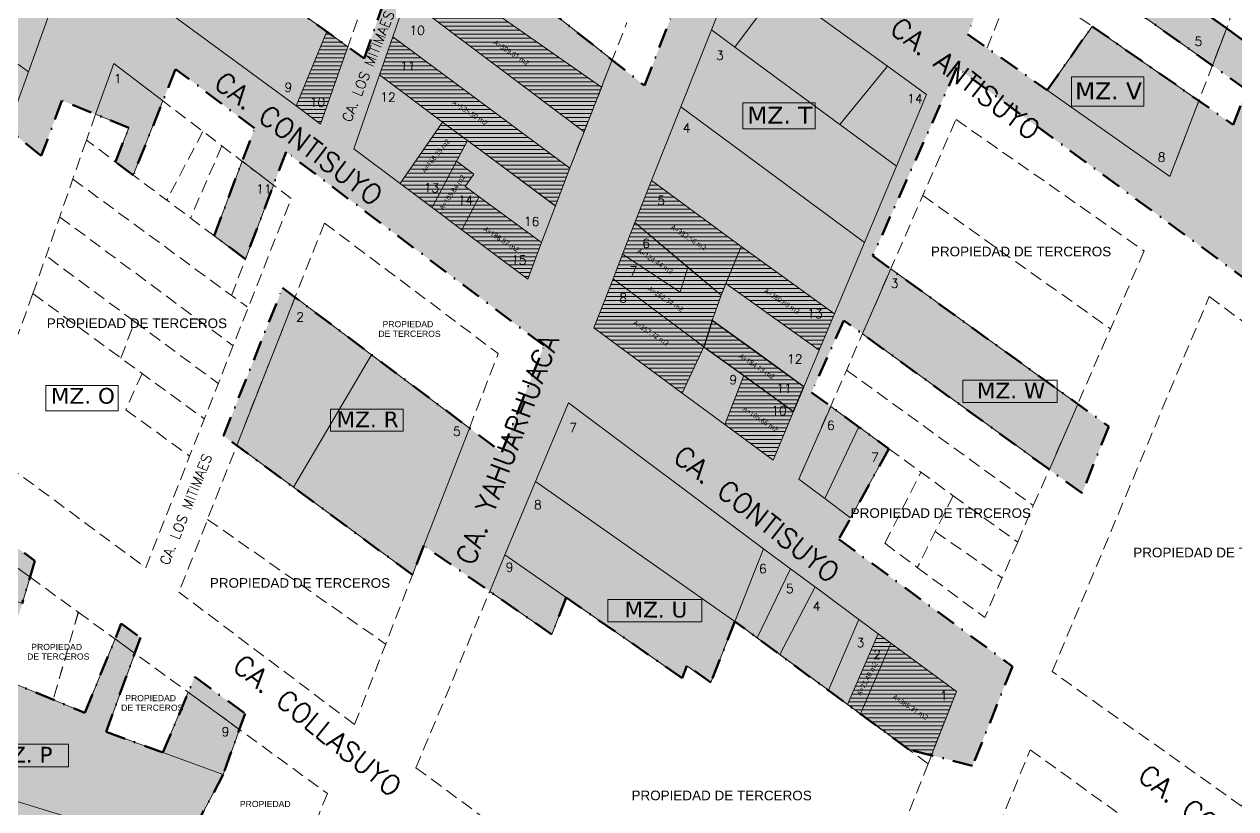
# Model space of a CAD drawing. Header units: millimetres. Extents: x -12449005 to 6504000, y 604360 to 27735491.
# Drawn here: x 712184.2 to 712488.7, y 9106983.1 to 9107180.5 of the extents above; entities that cross this region are included whole.
import ezdxf
from ezdxf.enums import TextEntityAlignment as Align

# ---------------------------------------------------------------- set-up
doc = ezdxf.new("R2010")
doc.units = ezdxf.units.MM
doc.header["$MEASUREMENT"] = 0
doc.header["$PDMODE"] = 3
doc.header["$PDSIZE"] = 0.5
doc.linetypes.add('DASHDOTX2', pattern=[50.8, 25.4, -12.7, 0, -12.7])
doc.linetypes.add('HIDDEN', pattern=[9.525, 6.35, -3.175])
doc.layers.get('0').update_dxf_attribs({"lineweight": 15})
for name, color, linetype in [('_CALLES', 251, 'Continuous'), ('AREA DE LOTES EXCEPTUADOS', 7, 'Continuous'), ('CHAVI RESCATE', 220, 'Continuous'), ('NUEVA ESPERANZA II', 160, 'Continuous'), ('NUEVA ESPERANZA III', 83, 'Continuous'), ('Texto', 7, 'Continuous')]:
    doc.layers.add(name, color=color, linetype=linetype)
for name, color, linetype, lineweight in [('A_LIMITES SECTORES', 1, 'DASHDOTX2', 50), ('HATCH LOTE EXCEPTUADO', 6, 'Continuous', 5), ('JL - LOTE PRESCRITO', 190, 'Continuous', 30), ('JL - LOTES EXCEPTUADO', 33, 'Continuous', 30)]:
    doc.layers.add(name, color=color, linetype=linetype, lineweight=lineweight)
doc.styles.add('arial', font='arial.ttf')
doc.styles.add('CALLES', font='romans.shx', dxfattribs={"height": 2.5})
doc.styles.add('cota100', font='trebuc.ttf')
doc.styles.add('ROMANS', font='romans.shx')
doc.styles.get("Standard").update_dxf_attribs({"font": 'arial.ttf'})
doc.styles.add('style2', font='verdana.ttf')
doc.dimstyles.new('COTA _100', dxfattribs={"dimscale": 1.26, "dimtxt": 0.95, "dimasz": 0.04, "dimexe": 0.06, "dimexo": 0.1, "dimgap": 0.04, "dimtad": 0, "dimzin": 1, "dimdsep": 46, "dimtxsty": 'cota100', "dimblk": 'ARCHTICK', "dimcen": 0.09, "dimdle": 0.06, "dimse1": 1, "dimse2": 1, "dimsd1": 1, "dimsd2": 1, "dimclrd": 256, "dimclre": 178, "dimclrt": 7, "dimaunit": 1, "dimadec": 3, "dimazin": 0, "dimtfac": 1, "dimtmove": 2, "dimatfit": 2, "dimldrblk": 'ARCHTICK', "dimfxl": 1, "dimarcsym": 0})
pattern_1 = [(0, (0, 0), (0, 1), [])]

# ---------------------------------------------------------------- blocks, each defined once
blk = doc.blocks.new('*D51')
at = {"layer": 'DEFPOINTS', "color": 0, "ltscale": 0.3, "transparency": 16777216}
for p in [(711798.11, 9107297.2, 0), (638644.95, 8884680.95), (638646.1, 8884680.58, 0)]:
    blk.add_point(p, dxfattribs=at)
at = {"layer": 'JL - LOTE PRESCRITO', "color": 7, "ltscale": 0.3, "transparency": 16777216, "insert": (1552507.84, 18611954.35), "char_height": 1.425, "attachment_point": 5, "rotation": 71.8094, "style": 'cota100'}
blk.add_mtext('234327.50', dxfattribs=at)
blk = doc.blocks.new('_ARCHTICK')
at = {"color": 0, "linetype": 'ByBlock', "const_width": 0.15}
blk.add_lwpolyline([(-0.5, -0.5), (0.5, 0.5)], dxfattribs=at)
blk = doc.blocks.new('*D53')
at = {"layer": 'DEFPOINTS', "color": 0, "ltscale": 0.3, "transparency": 16777216}
for p in [(711952.33, 9107351.33, 0), (711965.47, 9107341.68, 0), (711966.31, 9107342.82)]:
    blk.add_point(p, dxfattribs=at)
at = {"layer": 'JL - LOTE PRESCRITO', "color": 7, "ltscale": 0.3, "transparency": 16777216, "insert": (6503997.51, 4786217.92), "char_height": 1.425, "attachment_point": 5, "rotation": 323.7083, "style": 'cota100'}
blk.add_mtext('16.31', dxfattribs=at)
blk = doc.blocks.new('*D73')
at = {"layer": 'DEFPOINTS', "color": 0, "linetype": 'HIDDEN', "ltscale": 0.3, "transparency": 16777216}
for p in [(712011.73, 9107605.05, 0), (712012.2, 9107605.85, 0), (4170697.19, 7066169.49, 0)]:
    blk.add_point(p, dxfattribs=at)
at = {"layer": 'NUEVA ESPERANZA II', "color": 7, "linetype": 'HIDDEN', "lineweight": 0, "ltscale": 0.3, "transparency": 16777216, "insert": (2441354.93, 8086888.07, 0), "char_height": 1.197, "attachment_point": 5, "rotation": 329.4494, "style": 'cota100'}
blk.add_mtext('4016212.68', dxfattribs=at)
blk = doc.blocks.new('*D76')
at = {"layer": 'DEFPOINTS', "color": 0, "linetype": 'HIDDEN', "ltscale": 0.3, "transparency": 16777216}
for p in [(712060.23, 9107364.32, 0), (4611601.15, 6212854.71, 0), (4611601.67, 6212855.42, 0)]:
    blk.add_point(p, dxfattribs=at)
at = {"layer": 'NUEVA ESPERANZA II', "color": 7, "linetype": 'HIDDEN', "lineweight": 0, "ltscale": 0.3, "transparency": 16777216, "insert": (2661831.21, 7660110.22, 0), "char_height": 1.197, "attachment_point": 5, "rotation": 323.4146, "style": 'cota100'}
blk.add_mtext('4856398.38', dxfattribs=at)
blk = doc.blocks.new('*D277')
at = {"layer": 'DEFPOINTS', "color": 0, "ltscale": 0.3, "transparency": 16777216}
for p in [(5920851.92, 23470790.36), (5920853.1, 23470789.93, 0), (712025.22, 9107418.43, 0)]:
    blk.add_point(p, dxfattribs=at)
at = {"layer": 'JL - LOTES EXCEPTUADO', "color": 7, "ltscale": 0.3, "transparency": 16777216, "insert": (-3004046.3, 604365.52), "char_height": 1.425, "attachment_point": 5, "rotation": 70.067, "style": 'cota100'}
blk.add_mtext('15278688.71', dxfattribs=at)

msp = doc.modelspace()

# ---------------------------------------------------------------- hatches: boundary and pattern name
at = {"layer": 'HATCH LOTE EXCEPTUADO', "lineweight": 5}
h = msp.add_hatch(dxfattribs=at)
h.set_pattern_fill('_USER', color=256, style=0, pattern_type=0)
h.set_pattern_definition(pattern_1)
h.paths.add_polyline_path([(712283.52, 9107196.681), (712280.199, 9107187.083), (712324.891, 9107153.419), (712329.31, 9107164.685)])
h.paths.add_polyline_path([(712285.231, 9107187.395), (712287.778, 9107187.346), (712287.843, 9107190.76), (712285.296, 9107190.808)], flags=24)
h = msp.add_hatch(dxfattribs=at)
h.set_pattern_fill('_USER', color=256, style=0, pattern_type=0)
h.set_pattern_definition(pattern_1)
h.paths.add_polyline_path([(712265.499, 9107174.805), (712260.231, 9107178.615), (712252.505, 9107159.916), (712258.651, 9107155.383)])
h.paths.add_polyline_path([(712255.588, 9107159.197), (712260.085, 9107159.111), (712260.151, 9107162.525), (712255.654, 9107162.611)], flags=24)
h = msp.add_hatch(dxfattribs=at)
h.set_pattern_fill('_USER', color=256, style=0, pattern_type=0)
h.set_pattern_definition(pattern_1)
h.paths.add_polyline_path([(712276.804, 9107177.267), (712273.511, 9107167.75), (712289.313, 9107155.88), (712295.618, 9107151.244), (712317.712, 9107134.78), (712321.294, 9107144.248)])
h.paths.add_polyline_path([(712295.618, 9107151.244), (712289.313, 9107155.88), (712278.646, 9107140.395), (712286.684, 9107134.359), (712292.84, 9107145.994)])
h.paths.add_polyline_path([(712278.632, 9107168.303), (712282.479, 9107168.23), (712282.545, 9107171.643), (712278.698, 9107171.717)], flags=24)
h.paths.add_polyline_path([(712284.257, 9107137.675), (712288.755, 9107137.589), (712288.82, 9107141.003), (712284.323, 9107141.089)], flags=24)
h = msp.add_hatch(dxfattribs=at)
h.set_pattern_fill('_USER', color=256, style=0, pattern_type=0)
h.set_pattern_definition(pattern_1)
h.paths.add_polyline_path([(712298.533, 9107137.08), (712294.158, 9107128.746), (712310.731, 9107116.328), (712314.227, 9107125.57)])
h.paths.add_polyline_path([(712295.046, 9107139.638), (712297.157, 9107142.733), (712292.84, 9107145.994), (712286.684, 9107134.359), (712294.158, 9107128.746), (712298.533, 9107137.08)])
h.paths.add_polyline_path([(712306.215, 9107119.502), (712310.712, 9107119.416), (712310.777, 9107122.829), (712306.28, 9107122.915)], flags=25)
h.paths.add_polyline_path([(712292.763, 9107134.516), (712297.368, 9107134.428), (712297.433, 9107137.842), (712292.828, 9107137.93)], flags=24)
h = msp.add_hatch(dxfattribs=at)
h.set_pattern_fill('_USER', color=256, style=0, pattern_type=0)
h.set_pattern_definition(pattern_1)
h.paths.add_polyline_path([(712341.811, 9107141.149), (712337.689, 9107130.594), (712351.016, 9107119.325), (712359.335, 9107112.291), (712360.57, 9107115.292), (712364.392, 9107124.577)])
h.paths.add_polyline_path([(712342.945, 9107134.489), (712345.599, 9107134.438), (712345.665, 9107137.851), (712343.01, 9107137.902)], flags=24)
h = msp.add_hatch(dxfattribs=at)
h.set_pattern_fill('_USER', color=256, style=0, pattern_type=0)
h.set_pattern_definition(pattern_1)
h.paths.add_polyline_path([(712351.016, 9107119.325), (712337.689, 9107130.594), (712334.598, 9107122.675), (712349.025, 9107113.122)])
h.paths.add_polyline_path([(712359.335, 9107112.291), (712351.016, 9107119.325), (712349.025, 9107113.122), (712334.598, 9107122.675), (712332.179, 9107116.479), (712355.044, 9107099.375), (712357.112, 9107105.959), (712357.113, 9107105.959)])
h.paths.add_polyline_path([(712332.179, 9107116.479), (712327.342, 9107104.087), (712349.554, 9107087.697), (712355.044, 9107099.375)])
h.paths.add_polyline_path([(712339.188, 9107123.656), (712341.735, 9107123.608), (712341.8, 9107127.021), (712339.253, 9107127.07)], flags=24)
h.paths.add_polyline_path([(712335.956, 9107116.748), (712338.611, 9107116.697), (712338.676, 9107120.11), (712336.021, 9107120.161)], flags=24)
h.paths.add_polyline_path([(712333.391, 9107109.969), (712336.046, 9107109.918), (712336.111, 9107113.332), (712333.456, 9107113.383)], flags=24)
h = msp.add_hatch(dxfattribs=at)
h.set_pattern_fill('_USER', color=256, style=0, pattern_type=0)
h.set_pattern_definition(pattern_1)
h.paths.add_polyline_path([(712364.392, 9107124.577), (712360.57, 9107115.292), (712383.998, 9107098.482), (712387.833, 9107107.636)])
h.paths.add_polyline_path([(712380.644, 9107106.039), (712385.141, 9107105.953), (712385.206, 9107109.366), (712380.709, 9107109.452)], flags=24)
h = msp.add_hatch(dxfattribs=at)
h.set_pattern_fill('_USER', color=256, style=0, pattern_type=0)
h.set_pattern_definition(pattern_1)
h.paths.add_polyline_path([(712368.633, 9107097.634), (712357.113, 9107105.959), (712356.078, 9107102.667), (712355.044, 9107099.375), (712365.099, 9107092.103), (712377.551, 9107083.098), (712380.153, 9107089.308)])
h.paths.add_polyline_path([(712373.23, 9107087.215), (712377.077, 9107087.141), (712377.142, 9107090.555), (712373.295, 9107090.628)], flags=24)
h = msp.add_hatch(dxfattribs=at)
h.set_pattern_fill('_USER', color=256, style=0, pattern_type=0)
h.set_pattern_definition(pattern_1)
h.paths.add_polyline_path([(712365.099, 9107092.103), (712360.298, 9107079.769), (712372.41, 9107070.832), (712377.551, 9107083.098)])
h.paths.add_polyline_path([(712371.615, 9107081.622), (712376.112, 9107081.536), (712376.177, 9107084.95), (712371.68, 9107085.036)], flags=24)
h = msp.add_hatch(dxfattribs=at)
h.set_pattern_fill('_USER', color=256, style=0, pattern_type=0)
h.set_pattern_definition(pattern_1)
h.paths.add_polyline_path([(712418.487, 9107012.625), (712402.024, 9107024.772), (712394.36, 9107007.003), (712406.548, 9106998.022), (712412.211, 9106996.59)])
h.paths.add_polyline_path([(712402.024, 9107024.772), (712398.805, 9107027.147), (712391.14, 9107009.376), (712394.36, 9107007.003)])
h.paths.add_polyline_path([(712414.453, 9107009.942), (712416.133, 9107009.91), (712416.198, 9107013.323), (712414.518, 9107013.356)], flags=24)
h.paths.add_polyline_path([(712397.169, 9107020.26), (712399.824, 9107020.209), (712399.889, 9107023.623), (712397.234, 9107023.674)], flags=24)
at = {"layer": 'NUEVA ESPERANZA III', "lineweight": 30, "transparency": 33554483}
h = msp.add_hatch(color=11, dxfattribs=at)
h.dxf.hatch_style = 1
h.paths.add_polyline_path([(712132.43, 9107372.139), (712120.754, 9107342.578), (712173.18, 9107304.199), (712169.898, 9107294.645), (712170.214, 9107294.4), (712147.825, 9107233.493), (712070.763, 9107289.329), (712028.618, 9107175.088), (711968.105, 9107218.141), (711992.376, 9107285.461), (711953.969, 9107310.324), (711951.866, 9107304.704), (711982.822, 9107284.746), (711973.343, 9107258.453), (711942.331, 9107278.532), (711940.248, 9107272.745), (711971.233, 9107252.602), (711968.971, 9107246.327), (711938.113, 9107266.816), (711935.775, 9107260.323), (711966.831, 9107240.39), (711950.691, 9107195.625), (711945.827, 9107198.915), (711945.827, 9107198.915), (711920.435, 9107216.09), (711894.623, 9107233.548), (711890.377, 9107236.42), (711929.156, 9107340.498), (711958.137, 9107321.686), (711961.201, 9107330.035), (711932.258, 9107348.822), (711934.724, 9107355.44), (711963.405, 9107336.044), (711965.473, 9107341.678), (711931.958, 9107366.289), (711926.092, 9107349.921), (711891.805, 9107375.988), (711887.579, 9107364.435), (711855.833, 9107384.755), (711861.703, 9107403.972), (711893.796, 9107381.659), (711895.884, 9107387.608), (711863.706, 9107410.532), (711870.914, 9107434.131), (711859.802, 9107442.183), (711851.569, 9107415.226), (711810.26, 9107436.358), (711799.157, 9107401.242), (711839.101, 9107374.408), (711833.124, 9107354.817), (711808.689, 9107371.497), (711779.339, 9107391.696), (711776.796, 9107383.655), (711830.74, 9107347.372), (711824.6, 9107328.732), (711818.587, 9107308.851), (711812.137, 9107288.209), (711805.01, 9107265.223), (711783.612, 9107281.384), (711785.878, 9107288.662), (711787.024, 9107292.445), (711759.407, 9107312.534), (711762.546, 9107321.833), (711774.924, 9107313.44), (711782.662, 9107323.763), (711762.237, 9107337.617), (711747.836, 9107292.08), (711777.809, 9107267.775), (711774.534, 9107257.377), (711804.456, 9107233.43), (711791.639, 9107193.064), (711850.721, 9107146.201), (711866.006, 9107189.994), (711811.911, 9107232.58), (711826.634, 9107279.627), (711854.168, 9107259.205), (711850.348, 9107249.799), (711875.121, 9107231.155), (711871.789, 9107221.417), (711847.579, 9107240.477), (711844.268, 9107231.041), (711878.859, 9107204.279), (711868.966, 9107175.936), (711898.335, 9107151.594), (711894.826, 9107142.203), (711919.099, 9107124.649), (711925.491, 9107120.026), (711916.122, 9107094.325), (711991.496, 9107034.539), (712018.424, 9107107.53), (711951.625, 9107157.055), (711955.145, 9107166.741), (712022.033, 9107117.312), (712028.337, 9107134.402), (712100.187, 9107105.188), (712093.683, 9107088.467), (712034.606, 9107113.292), (712028.678, 9107097.224), (712087.302, 9107072.061), (712081.809, 9107057.939), (712147.755, 9107033.443), (712141.352, 9107015.524), (712075.345, 9107040.923), (712069.415, 9107024.667), (712059.368, 9107029.144), (712052.723, 9107011.153), (712218.609, 9106962.524), (712234.179, 9106991.729), (712239.681, 9107007.099), (712227.011, 9107016.309), (712219.029, 9106997.266), (712204.746, 9107002.486), (712213.411, 9107026.195), (712208.563, 9107029.719), (712199.429, 9107007.243), (712177.566, 9107016.296), (712183.666, 9107034.74), (712186.837, 9107045.513), (712159.238, 9107065.575), (712171.718, 9107100.496), (712113.602, 9107142.876), (712113.893, 9107143.638), (712060.269, 9107183.838), (712066.515, 9107199.541), (712097.434, 9107180.182), (712100.77, 9107189.079), (712102.254, 9107192.848), (712104.431, 9107199.238), (712128.249, 9107181.305), (712131.127, 9107188.751), (712144.293, 9107179.307), (712160.667, 9107167.817), (712180.068, 9107154.102), (712188.458, 9107147.339), (712193.63, 9107161.307), (712210.476, 9107154.382), (712207.078, 9107145.897), (712211.591, 9107142.516), (712222.227, 9107169.197), (712242.069, 9107154.297), (712231.922, 9107127.285), (712239.766, 9107121.409), (712249.992, 9107148.348), (712314.866, 9107099.634), (712304.209, 9107072.806), (712249.105, 9107114.153), (712234.254, 9107076.962), (712281.768, 9107041.98), (712284.622, 9107049.351), (712316.76, 9107026.98), (712320.413, 9107036.268), (712349.558, 9107015.999), (712350.768, 9107019.085), (712356.791, 9107014.896), (712362.811, 9107030.252), (712406.548, 9106998.022), (712422.565, 9106993.973), (712432.586, 9107018.939), (712388.954, 9107050.961), (712401.522, 9107073.686), (712382.098, 9107087.867), (712390.2, 9107105.982), (712450.08, 9107062.519), (712456.819, 9107079.308), (712397.454, 9107122.2), (712418.634, 9107169.555), (712591.739, 9107042.552), (712618.712, 9107108.397), (712589.452, 9107119.468), (712586.255, 9107112.243), (712607.844, 9107103.833), (712587.272, 9107053.612), (712535.492, 9107091.601), (712549.212, 9107126.966), (712574.952, 9107117.351), (712577.134, 9107124.128), (712551.825, 9107133.704), (712558.75, 9107151.554), (712540.724, 9107164.967), (712537.299, 9107155.643), (712552.61, 9107144.563), (712541.601, 9107116.184), (712494.018, 9107151.426), (712515.366, 9107207.813), (712541.441, 9107188.422), (712545.084, 9107194.886), (712512.496, 9107219.623), (712494.968, 9107173.326), (712486.4, 9107179.448), (712440.995, 9107211.89), (712436.08, 9107215.402), (712432.402, 9107206.1), (712491.427, 9107163.973), (712488.1, 9107155.187), (712452.629, 9107179.948), (712441.32, 9107163.886), (712421.297, 9107177.984), (712428.738, 9107196.824), (712425.223, 9107199.42), (712409.637, 9107210.618), (712393.425, 9107187.952), (712358.92, 9107212.741), (712376.119, 9107259.04), (712383.206, 9107278.118), (712326.062, 9107321.394), (712318.345, 9107302.186), (712368.432, 9107264.781), (712361.753, 9107246.797), (712352.11, 9107253.944), (712342.441, 9107231.197), (712323.28, 9107245.424), (712332.189, 9107268.556), (712322.229, 9107275.862), (712313.651, 9107252.573), (712246.934, 9107302.111), (712286.104, 9107413.83), (712178.236, 9107495.62), (712166.722, 9107466.347), (712196.674, 9107441.187), (712206.711, 9107466.978), (712277.327, 9107413.434), (712246.445, 9107325.355), (712230.67, 9107337.024), (712226.097, 9107331.425), (712243.627, 9107317.644), (712237.954, 9107302.117), (712248.012, 9107294.737), (712237.439, 9107266.732), (712289.752, 9107229.733), (712297.725, 9107252.662), (712321.899, 9107234.714), (712307.981, 9107215.17), (712317.258, 9107207.794), (712331.558, 9107227.542), (712341.2, 9107220.383), (712326.614, 9107200.356), (712347.374, 9107183.851), (712340.112, 9107165.038), (712282.99, 9107210.286), (712269.618, 9107171.827), (712241.117, 9107192.437), (712243.736, 9107199.199), (712244.828, 9107198.404), (712247.02, 9107204.566), (712212.819, 9107228.089), (712229.344, 9107272.72), (712176.397, 9107313.563), (712183.641, 9107334.566)])

# ---------------------------------------------------------------- linework, layer by layer
at = {"color": 7, "linetype": 'HIDDEN', "lineweight": 15, "ltscale": 0.5}
for p, q in [((712426.231, 9107174.51, 0), (712464.467, 9107271.313, 0)), ((712479.447, 9107161.228, 0), (712433.62, 9107193.218, 0)), ((712267.905, 9107181.598, 0), (712265.499, 9107174.805, 0)), ((712321.294, 9107144.248, 0), (712335.69, 9107180.949, 0)), ((712251.261, 9107136.616, 0), (712219.033, 9107161.183, 0)), ((712202.105, 9107157.823, 0), (712199.795, 9107151.353, 0)), ((712378.894, 9107066.043, 0), (712418.406, 9107156.516, 0)), ((712418.406, 9107156.516, 0), (712465.699, 9107123.446, 0)), ((712229.093, 9107153.514, 0), (712219.996, 9107136.22, 0)), ((712199.795, 9107151.353, 0), (712189.655, 9107122.211, 0)), ((712239.766, 9107121.409, 0), (712199.795, 9107151.353, 0)), ((712233.843, 9107149.893, 0), (712225.999, 9107131.722, 0)), ((712196.377, 9107141.529, 0), (712240.167, 9107109.395, 0)), ((712410.05, 9107137.383, 0), (712457.207, 9107103.852, 0)), ((712214.697, 9107043.763, 0), (712251.261, 9107136.616, 0)), ((712193.073, 9107132.035, 0), (712236.623, 9107099.668, 0)), ((712259.611, 9107130.478, 0), (712223.046, 9107037.621, 0)), ((712259.611, 9107130.478, 0), (712303.313, 9107097.627, 0)), ((712186.336, 9107112.709, 0), (712189.655, 9107122.211, 0)), ((712211.926, 9107105.692, 0), (712189.655, 9107122.211, 0)), ((712465.699, 9107123.446, 0), (712441.873, 9107068.476, 0)), ((712236.296, 9107112.23, 0), (712239.766, 9107121.409, 0)), ((712186.336, 9107112.709, 0), (712172.544, 9107074.991, 0)), ((712186.336, 9107112.709, 0), (712229.434, 9107081.187, 0)), ((712208.47, 9107096.52, 0), (712211.926, 9107105.692, 0)), ((712211.926, 9107105.692, 0), (712232.944, 9107090.102, 0)), ((712296.068, 9107078.915, 0), (712303.313, 9107097.627, 0)), ((712213.783, 9107092.634, 0), (712209.682, 9107083.512, 0)), ((712390.888, 9107093.505, 0), (712437.811, 9107059.443, 0)), ((712209.682, 9107083.512, 0), (712225.752, 9107071.837, 0)), ((712172.544, 9107074.991, 0), (712214.697, 9107043.763, 0)), ((712401.522, 9107073.686, 0), (712417.675, 9107061.893, 0)), ((712400.492, 9107049.916, 0), (712409.596, 9107067.791, 0)), ((712437.811, 9107059.443, 0), (712441.873, 9107068.476, 0)), ((712417.675, 9107061.893, 0), (712408.666, 9107043.812, 0)), ((712417.675, 9107061.893, 0), (712433.904, 9107050.185, 0)), ((712433.904, 9107050.185, 0), (712437.811, 9107059.443, 0)), ((712230.256, 9107055.93, 0), (712275.024, 9107024.561, 0)), ((712413.171, 9107052.853, 0), (712429.985, 9107041.2, 0)), ((712400.492, 9107049.916, 0), (712408.666, 9107043.812, 0)), ((712433.904, 9107050.185, 0), (712425.647, 9107031.255, 0)), ((712408.666, 9107043.812, 0), (712425.647, 9107031.255, 0)), ((712185.629, 9107041.408, 0), (712197.764, 9107032.587, 0)), ((712267.197, 9107004.344, 0), (712281.768, 9107041.98, 0)), ((712267.197, 9107004.344, 0), (712223.046, 9107037.621, 0)), ((712282.64, 9106993.464, 0), (712301.17, 9107037.832, 0)), ((712197.764, 9107032.587, 0), (712191.436, 9107010.551, 0)), ((712197.774, 9107032.579, 0), (712191.502, 9107010.74, 0)), ((712197.764, 9107032.587, 0), (712260.373, 9106986.974, 0)), ((712362.811, 9107030.252, 0), (712411.379, 9106994.462, 0)), ((712411.379, 9106994.462, 0), (712418.487, 9107012.625, 0)), ((712403.814, 9106916.997, -64.875), (712437.027, 9106997.965, -64.875)), ((712437.027, 9106997.965, -64.875), (712479.578, 9106967.379, -64.875)), ((712411.381, 9106994.47, 0), (712383.103, 9106922.62, 0)), ((712282.64, 9106993.464, 0), (712309.571, 9106973.562, 0)), ((712260.373, 9106986.974, 0), (712250.979, 9106963.901, 0))]:
    msp.add_line(p, q, dxfattribs=at)
at = {"color": 7, "linetype": 'HIDDEN', "lineweight": 15}
msp.add_line((712239.534, 9107073.002, 0), (712239.555, 9107073.059, 0), dxfattribs=at)
at = {"color": 7, "linetype": 'HIDDEN', "lineweight": 15, "ltscale": 0.5, "elevation": 0}
for points in [[(712512.162, 9107251.835), (712486.365, 9107179.351), (712472.17, 9107142.166)], [(712482.068, 9107111.965), (712526.864, 9107078.604), (712490.191, 9106983.794), (712442.598, 9107017.652), (712482.068, 9107111.965)]]:
    msp.add_lwpolyline(points, dxfattribs=at)
at = {"layer": 'A_LIMITES SECTORES', "color": 11, "ltscale": 0.2, "elevation": 0}
for points in [[(712241.117, 9107192.437), (712269.618, 9107171.827), (712282.99, 9107210.286), (712340.112, 9107165.038), (712347.374, 9107183.851)], [(712440.995, 9107211.89), (712486.4, 9107179.448), (712494.968, 9107173.326)], [(712428.738, 9107196.824), (712421.297, 9107177.984), (712441.32, 9107163.886), (712452.629, 9107179.948), (712488.1, 9107155.187), (712491.427, 9107163.973), (712432.402, 9107206.1)], [(712591.739, 9107042.552), (712418.634, 9107169.555), (712397.454, 9107122.2), (712456.819, 9107079.308), (712450.08, 9107062.519), (712390.2, 9107105.982), (712382.098, 9107087.867), (712401.522, 9107073.686), (712388.954, 9107050.961), (712432.586, 9107018.939), (712422.565, 9106993.973), (712406.548, 9106998.022), (712362.811, 9107030.252), (712356.791, 9107014.896), (712350.768, 9107019.085), (712349.558, 9107015.999), (712320.413, 9107036.268), (712316.76, 9107026.98), (712284.622, 9107049.351), (712281.768, 9107041.98), (712281.768, 9107041.98), (712281.768, 9107041.98), (712234.254, 9107076.962), (712249.105, 9107114.153), (712304.209, 9107072.806), (712314.866, 9107099.634), (712249.992, 9107148.348), (712239.766, 9107121.409), (712231.922, 9107127.285), (712242.069, 9107154.297), (712222.227, 9107169.197), (712211.591, 9107142.516), (712207.078, 9107145.897), (712210.476, 9107154.382), (712193.63, 9107161.307), (712188.458, 9107147.339), (712180.068, 9107154.102)], [(712159.238, 9107065.575), (712186.837, 9107045.513), (712183.666, 9107034.74)], [(712177.566, 9107016.296), (712199.429, 9107007.243), (712208.563, 9107029.719), (712213.411, 9107026.195), (712204.746, 9107002.486), (712219.029, 9106997.266), (712227.011, 9107016.309), (712239.681, 9107007.099), (712234.179, 9106991.729), (712218.609, 9106962.524), (712052.723, 9107011.153)]]:
    msp.add_lwpolyline(points, dxfattribs=at)
at = {"layer": 'CHAVI RESCATE', "color": 7, "elevation": 0}
msp.add_lwpolyline([(712357.113, 9107105.959), (712356.078, 9107102.667), (712355.044, 9107099.375), (712365.099, 9107092.103), (712377.551, 9107083.098), (712380.153, 9107089.308), (712368.633, 9107097.634), (712357.112, 9107105.959)], close=True, dxfattribs=at)
at = {"layer": 'NUEVA ESPERANZA III', "color": 7, "linetype": 'ByBlock', "lineweight": 15, "ltscale": 0.3, "elevation": 0}
for points in [[(712486.365, 9107179.351), (712486.4, 9107179.448), (712440.995, 9107211.89), (712437.322, 9107202.589), (712482.835, 9107170.105)], [(712241.117, 9107192.437), (712220.085, 9107207.646), (712213.305, 9107188.827), (712252.505, 9107159.916), (712260.231, 9107178.615)], [(712331.977, 9107171.482), (712287.1, 9107207.03), (712283.52, 9107196.681), (712329.31, 9107164.685)], [(712190.395, 9107182.999), (712173.19, 9107195.849), (712166.706, 9107181.878), (712185.218, 9107168.512)], [(712329.31, 9107164.685), (712283.52, 9107196.681), (712280.199, 9107187.083), (712324.891, 9107153.419)], [(712373.931, 9107189.701), (712364.056, 9107196.88), (712356.938, 9107179.048), (712362.824, 9107174.712)], [(712373.931, 9107189.701), (712362.824, 9107174.712), (712389.221, 9107155.268), (712401.144, 9107169.92)], [(712280.199, 9107187.083), (712276.804, 9107177.267), (712321.294, 9107144.248), (712324.891, 9107153.419)], [(712166.706, 9107181.878), (712160.667, 9107167.817), (712180.068, 9107154.102), (712185.218, 9107168.512)], [(712479.447, 9107161.228), (712452.629, 9107179.948), (712441.32, 9107163.886), (712472.17, 9107142.166)], [(712265.499, 9107174.805), (712260.231, 9107178.615), (712252.505, 9107159.916), (712258.651, 9107155.383)], [(712276.804, 9107177.267), (712273.511, 9107167.75), (712289.313, 9107155.88), (712295.618, 9107151.244), (712317.652, 9107134.825), (712317.712, 9107134.78), (712321.294, 9107144.248)], [(712362.824, 9107174.712), (712356.938, 9107179.048), (712349.226, 9107159.727), (712395.364, 9107125.606), (712403.413, 9107144.814), (712389.221, 9107155.268)], [(712219.033, 9107161.183), (712206.67, 9107170.607), (712202.105, 9107157.823), (712210.476, 9107154.382), (712207.078, 9107145.897), (712211.591, 9107142.516)], [(712289.313, 9107155.88), (712273.511, 9107167.75), (712267.058, 9107149.097), (712278.646, 9107140.395)], [(712410.948, 9107162.794), (712401.144, 9107169.92), (712389.221, 9107155.268), (712403.413, 9107144.814)], [(712447.415, 9107167.244), (712465.636, 9107167.244), (712465.636, 9107159.898), (712447.415, 9107159.898)], [(712349.226, 9107159.727), (712341.811, 9107141.149), (712364.392, 9107124.577), (712387.833, 9107107.636), (712395.364, 9107125.606)], [(712364.798, 9107160.668), (712383.019, 9107160.668), (712383.019, 9107154.157), (712364.798, 9107154.157)], [(712295.618, 9107151.244), (712289.313, 9107155.88), (712278.646, 9107140.395), (712286.684, 9107134.359)], [(712295.618, 9107151.244), (712292.84, 9107145.994), (712297.157, 9107142.733), (712295.046, 9107139.638), (712298.533, 9107137.08), (712314.227, 9107125.57), (712317.712, 9107134.78)], [(712246.823, 9107139.999), (712238.952, 9107145.999), (712231.922, 9107127.285), (712239.766, 9107121.409)], [(712295.046, 9107139.638), (712297.157, 9107142.733), (712292.84, 9107145.994), (712286.684, 9107134.359), (712294.158, 9107128.746), (712298.533, 9107137.08)], [(712364.392, 9107124.577), (712341.811, 9107141.149), (712337.689, 9107130.594), (712359.335, 9107112.291)], [(712341.811, 9107141.149), (712364.392, 9107124.577), (712360.57, 9107115.292), (712359.335, 9107112.291), (712351.016, 9107119.325), (712337.689, 9107130.594), (712341.811, 9107141.149)], [(712298.533, 9107137.08), (712294.158, 9107128.746), (712310.731, 9107116.328), (712314.227, 9107125.57)], [(712351.016, 9107119.325), (712337.689, 9107130.594), (712334.598, 9107122.675), (712349.025, 9107113.122)], [(712359.335, 9107112.291), (712351.016, 9107119.325), (712349.025, 9107113.122), (712334.598, 9107122.675), (712332.179, 9107116.479), (712355.044, 9107099.375), (712357.112, 9107105.959), (712357.113, 9107105.959)], [(712364.392, 9107124.577), (712360.57, 9107115.292), (712383.998, 9107098.482), (712387.833, 9107107.636)], [(712401.989, 9107118.924), (712394.86, 9107102.6), (712441.873, 9107068.476), (712449.013, 9107084.948)], [(712332.179, 9107116.479), (712327.342, 9107104.087), (712349.554, 9107087.697), (712355.044, 9107099.375)], [(712360.57, 9107115.292), (712359.335, 9107112.291), (712357.113, 9107105.959), (712380.153, 9107089.308), (712383.998, 9107098.482)], [(712271.504, 9107097.346), (712252.253, 9107111.791), (712237.575, 9107074.517), (712251.868, 9107063.994)], [(712357.112, 9107105.959), (712355.044, 9107099.375), (712365.099, 9107092.103), (712377.551, 9107083.098), (712380.153, 9107089.308)], [(712296.068, 9107078.915), (712271.504, 9107097.346), (712251.868, 9107063.994), (712281.768, 9107041.98), (712284.622, 9107049.351)], [(712355.044, 9107099.375), (712349.554, 9107087.697), (712360.298, 9107079.769), (712365.099, 9107092.103)], [(712365.099, 9107092.103), (712360.298, 9107079.769), (712372.41, 9107070.832), (712377.551, 9107083.098)], [(712189.601, 9107089.569), (712207.822, 9107089.569), (712207.822, 9107083.207), (712189.601, 9107083.207)], [(712420.125, 9107090.963), (712443.812, 9107090.963), (712443.812, 9107085.306), (712420.125, 9107085.306)], [(712320.961, 9107085.217), (712312.704, 9107065.447), (712362.811, 9107030.252), (712369.965, 9107048.503)], [(712393.941, 9107079.221), (712386.896, 9107084.365), (712378.894, 9107066.043), (712385.386, 9107061.196)], [(712401.522, 9107073.686), (712393.941, 9107079.221), (712385.386, 9107061.196), (712391.917, 9107056.319)], [(712312.704, 9107065.447), (712304.995, 9107046.99), (712349.558, 9107015.999), (712350.768, 9107019.085), (712356.791, 9107014.896), (712362.811, 9107030.252)], [(712165.572, 9107055.989), (712161.074, 9107043.834), (712183.666, 9107034.74), (712185.629, 9107041.408)], [(712304.995, 9107046.99), (712301.17, 9107037.832), (712316.76, 9107026.98), (712320.413, 9107036.268)], [(712376.81, 9107043.464), (712369.965, 9107048.503), (712362.811, 9107030.252), (712368.446, 9107026.099)], [(712382.97, 9107038.928), (712382.852, 9107039.016), (712376.81, 9107043.464), (712368.446, 9107026.099), (712374.113, 9107021.923)], [(712393.953, 9107030.727), (712382.97, 9107038.928), (712374.113, 9107021.923), (712386.31, 9107012.935)], [(712330.855, 9107035.818), (712354.541, 9107035.818), (712354.541, 9107030.162), (712330.855, 9107030.162)], [(712398.805, 9107027.147), (712393.953, 9107030.727), (712386.31, 9107012.935), (712391.14, 9107009.376)], [(712204.746, 9107002.486), (712211.966, 9107022.24), (712206.995, 9107025.861), (712199.428, 9107007.24), (712177.566, 9107016.296), (712177.37, 9107015.702), (712177.37, 9107015.702), (712173.948, 9107006.625), (712151.094, 9107016.499), (712143.942, 9106996.768), (712223.794, 9106972.249), (712234.179, 9106991.729)], [(712402.024, 9107024.772), (712398.805, 9107027.147), (712391.14, 9107009.376), (712394.36, 9107007.003)], [(712418.487, 9107012.625), (712402.024, 9107024.772), (712394.36, 9107007.003), (712406.548, 9106998.022), (712412.211, 9106996.59)], [(712238.247, 9107003.093), (712225.396, 9107012.456), (712219.029, 9106997.266), (712234.179, 9106991.729)], [(712171.625, 9106999.386), (712195.312, 9106999.386), (712195.312, 9106993.729), (712171.625, 9106993.729)]]:
    msp.add_lwpolyline(points, close=True, dxfattribs=at)
at = {"layer": 'NUEVA ESPERANZA III', "color": 7, "linetype": 'Continuous', "lineweight": 0, "ltscale": 0.3, "elevation": 0}
msp.add_lwpolyline([(712261.162, 9107083.68), (712279.383, 9107083.68), (712279.383, 9107078.116), (712261.162, 9107078.116)], close=True, dxfattribs=at)

# ---------------------------------------------------------------- texts
at = {"layer": '_CALLES', "color": 7, "style": 'CALLES'}
for s, height, rotation, p in [('CA. LOS MITIMAES', 2.50042, 68.20733, (712266.266, 9107155.641, -97.312)), (' CA. ANTISUYO', 5, 322.25512, (712398.656, 9107180.729)), (' CA. CONTISUYO', 5, 323.02155, (712228.696, 9107166.979)), ('CA. YAHUARHUACA', 5, 69.38001, (712297.203, 9107044.071)), (' CA. CONTISUYO', 5, 321.74789, (712344.208, 9107073.062)), ('CA. LOS MITIMAES', 2.50042, 68.20733, (712220.452, 9107044.18, -97.312)), (' CA. COLLASUYO', 5, 321.01644, (712233.475, 9107020.588)), (' CA. CONTISUYO', 5, 321.58247, (712461.013, 9106992.883))]:
    msp.add_text(s, height=height, rotation=rotation, dxfattribs=at).set_placement(p)
at = {"layer": 'AREA DE LOTES EXCEPTUADOS', "ltscale": 0.3, "style": 'cota100'}
for s, rotation, p in [('A=599.01 m2', 326.87331, (712302.021, 9107175.57, 0)), ('A=535.50 m2', 326.87331, (712291.646, 9107160.467, 0)), ('A=168.35 m2', 51.52463, (712284.917, 9107142.983, 0)), ('A=105.84 m2', 56.3471, (712289.466, 9107133.598, 0)), ('A=188.87 m2', 326.87331, (712299.504, 9107128.64, 0)), ('A=332.56 m2', 326.87331, (712346.598, 9107129.103, 0)), ('A=124.44 m2', 326.87331, (712338.16, 9107123.142, 0)), ('A=262.34 m2', 326.87331, (712340.828, 9107113.61, 0)), ('A=280.66 m2', 326.87331, (712370.053, 9107113.089, 0)), ('A=357.72 m2', 326.87331, (712337.127, 9107105.082, 0)), ('A=184.13 m2', 326.87331, (712363.74, 9107096.661, 0)), ('A=195.66 m2', 326.87331, (712364.677, 9107083.387, 0)), ('A=75.40 m2', 61.84816, (712394.432, 9107011.517, 0)), ('A=385.31 m2', 326.87331, (712402.326, 9107010.971, 0))]:
    msp.add_text(s, height=1.2553, rotation=rotation, dxfattribs=at).set_placement(p)
at = {"layer": 'CHAVI RESCATE', "color": 7, "char_height": 1.55074, "width": 16.13619, "attachment_point": 1}
for insert in [(712273.199, 9107103.397), (712184.899, 9107022.208), (712208.522, 9107009.338)]:
    msp.add_mtext('DE TERCEROS', dxfattribs=dict(at, insert=insert))
at = {"layer": 'NUEVA ESPERANZA III', "color": 7, "linetype": 'Continuous', "lineweight": 0, "ltscale": 0.3}
for s, height, rotation, style, p in [('10', 2.2761, 358.90524, 'ROMANS', (712282.928, 9107178.934, 0)), ('5', 2.276, 358.90524, 'ROMANS', (712479.332, 9107176.188, 0)), ('3', 2.276, 358.90524, 'ROMANS', (712359.037, 9107172.662, 0)), ('11', 2.2761, 358.90524, 'ROMANS', (712280.588, 9107169.973, 0)), ('1', 2.276, 358.90524, 'ROMANS', (712207.699, 9107166.819, 0)), ('9', 2.276, 358.90524, 'ROMANS', (712250.558, 9107164.596, 0)), ('MZ. V', 4.2761, 359.95, 'style2', (712456.73, 9107163.712, 0)), ('10', 2.2761, 358.90524, 'ROMANS', (712257.87, 9107160.861, 0)), ('12', 2.2761, 358.90524, 'ROMANS', (712275.611, 9107162.148, 0)), ('14', 2.2761, 358.90524, 'ROMANS', (712408.067, 9107161.755, 0)), ('MZ. T', 4.2761, 359.95, 'style2', (712374.113, 9107157.606, 0)), ('4', 2.276, 358.90524, 'ROMANS', (712350.674, 9107154.388, 0)), ('8', 2.276, 358.90524, 'ROMANS', (712470.084, 9107147.045, 0)), ('11', 2.2761, 358.90524, 'ROMANS', (712244.404, 9107139.033, 0)), ('13', 2.2761, 358.90524, 'ROMANS', (712286.539, 9107139.339, 0)), ('14', 2.2761, 358.90524, 'ROMANS', (712295.098, 9107136.179, 0)), ('5', 2.276, 358.90524, 'ROMANS', (712344.305, 9107136.17, 0)), ('16', 2.2761, 358.90524, 'ROMANS', (712311.706, 9107130.869, 0)), ('6', 2.276, 358.90524, 'ROMANS', (712340.494, 9107125.339, 0)), ('15', 2.2761, 358.90524, 'ROMANS', (712308.496, 9107121.166, 0)), ('7', 2.276, 358.90524, 'ROMANS', (712337.316, 9107118.429, 0)), ('3', 2.276, 358.90524, 'ROMANS', (712402.945, 9107115.315, 0)), ('8', 2.276, 358.90524, 'ROMANS', (712334.751, 9107111.65, 0)), ('2', 2.276, 358.90524, 'ROMANS', (712253.508, 9107106.865, 0)), ('13', 2.2761, 358.90524, 'ROMANS', (712382.925, 9107107.702, 0)), ('12', 2.2761, 358.90524, 'ROMANS', (712377.873, 9107096.285, 0)), ('9', 2.276, 358.90524, 'ROMANS', (712362.417, 9107091.054, 0)), ('MZ. O', 3.9471, 359.95, 'style2', (712198.916, 9107087.015, 0)), ('11', 2.2761, 358.90524, 'ROMANS', (712375.186, 9107088.885, 0)), ('MZ. W', 3.9471, 359.95, 'style2', (712432.234, 9107088.332, 0)), ('MZ. R', 3.9471, 359.95, 'style2', (712270.477, 9107081.091, 0)), ('10', 2.2761, 358.90524, 'ROMANS', (712373.896, 9107083.286, 0)), ('5', 2.276, 358.90524, 'ROMANS', (712292.927, 9107078.101, 0)), ('7', 2.276, 358.90524, 'ROMANS', (712322.118, 9107079.009, 0)), ('6', 2.276, 358.90524, 'ROMANS', (712386.919, 9107079.574, 0)), ('7', 2.276, 358.90524, 'ROMANS', (712398.007, 9107071.551, 0)), ('8', 2.276, 358.90524, 'ROMANS', (712313.267, 9107059.619, 0)), ('9', 2.276, 358.90524, 'ROMANS', (712306.175, 9107043.894, 0)), ('6', 2.276, 358.90524, 'ROMANS', (712369.835, 9107043.512, 0)), ('5', 2.276, 358.90524, 'ROMANS', (712376.619, 9107038.539, 0)), ('MZ. U', 3.9471, 359.95, 'style2', (712342.964, 9107033.187, 0)), ('4', 2.276, 358.90524, 'ROMANS', (712383.39, 9107034.084, 0)), ('3', 2.276, 358.90524, 'ROMANS', (712394.384, 9107024.935, 0)), ('2', 2.276, 358.90524, 'ROMANS', (712398.529, 9107021.942, 0)), ('1', 2.276, 358.90524, 'ROMANS', (712415.325, 9107011.633, 0)), ('9', 2.276, 358.90524, 'ROMANS', (712234.771, 9107002.52, 0)), ('MZ. P', 3.9471, 359.95, 'style2', (712183.734, 9106996.754, 0))]:
    msp.add_text(s, height=height, rotation=rotation, dxfattribs=dict(at, style=style)).set_placement(p, align=Align.MIDDLE)
at = {"layer": 'Texto', "lineweight": 0, "style": 'arial'}
for s, height, p in [('PROPIEDAD DE TERCEROS', 2.42304, (712412.086, 9107122.112)), ('PROPIEDAD DE TERCEROS', 2.42304, (712189.831, 9107104.069)), ('PROPIEDAD ', 1.5507, (712274.238, 9107104.269)), ('PROPIEDAD DE TERCEROS', 2.42304, (712391.917, 9107056.319, 0)), ('PROPIEDAD DE TERCEROS', 2.42304, (712462.953, 9107046.394)), ('PROPIEDAD DE TERCEROS', 2.42304, (712230.825, 9107038.742)), ('PROPIEDAD ', 1.5507, (712185.938, 9107023.08)), ('PROPIEDAD ', 1.5507, (712209.562, 9107010.21)), ('PROPIEDAD DE TERCEROS', 2.42304, (712336.819, 9106985.289)), ('PROPIEDAD ', 1.5507, (712238.378, 9106983.576))]:
    msp.add_text(s, height=height, rotation=359.96922, dxfattribs=at).set_placement(p)

# ---------------------------------------------------------------- dimensions: what is measured, and where the dimension line sits
at = {"layer": 'JL - LOTE PRESCRITO', "ltscale": 0.3}
for base, p1, p2, angle, picture, middle in [((638644.95, 8884680.953, 0), (711798.107, 9107297.202, 0), (638646.098, 8884680.575, 0), 251.80943, '*D51', (1552507.844, 18611954.349, 0)), ((711966.313, 9107342.822, 0), (711952.326, 9107351.331, 0), (711965.473, 9107341.678, 0), 323.70827, '*D53', (6503997.511, 4786217.922, 0))]:
    dim = msp.add_linear_dim(base=base, p1=p1, p2=p2, angle=angle, dimstyle='COTA _100', override={"dimscale": 1.5}, dxfattribs=at)
    dim.commit()
    dim.dimension.update_dxf_attribs({"geometry": picture, "text_midpoint": middle, "dimtype": 161})
at = {"layer": 'JL - LOTES EXCEPTUADO', "ltscale": 0.3}
dim = msp.add_linear_dim(base=(5920851.924857054, 23470790.356056061, 0.000000005), p1=(712025.222492767, 9107418.427517591, 0.000000004), p2=(5920853.097571281, 23470789.930775229, 0.000000001), angle=70.066995566, dimstyle='COTA _100', override={"dimscale": 1.5}, dxfattribs=at)
dim.commit()
dim.dimension.update_dxf_attribs({"geometry": '*D277', "text_midpoint": (-3004046.296434489, 604365.524695335, 0.000000005), "dimtype": 161})
at = {"layer": 'NUEVA ESPERANZA II', "linetype": 'HIDDEN', "lineweight": 0, "ltscale": 0.3}
for p1, p2, distance, picture, middle in [((4170697.188284783, 7066169.48580675, 0.000000001), (712011.729687415, 9107605.053734764, 0.000000001), -0.93001305, '*D73', (2441354.931710498, 8086888.07068019, 0.000000001)), ((712060.231841858, 9107364.317540675, 0.000000001), (4611601.151797256, 6212854.712911038, 0.000000001), 0.875501777, '*D76', (2661831.213635954, 7660110.218227286, 0.000000001))]:
    dim = msp.add_aligned_dim(p1=p1, p2=p2, distance=distance, dimstyle='COTA _100', dxfattribs=at)
    dim.commit()
    dim.dimension.update_dxf_attribs({"geometry": picture, "text_midpoint": middle})

doc.saveas('drawing.dxf')
